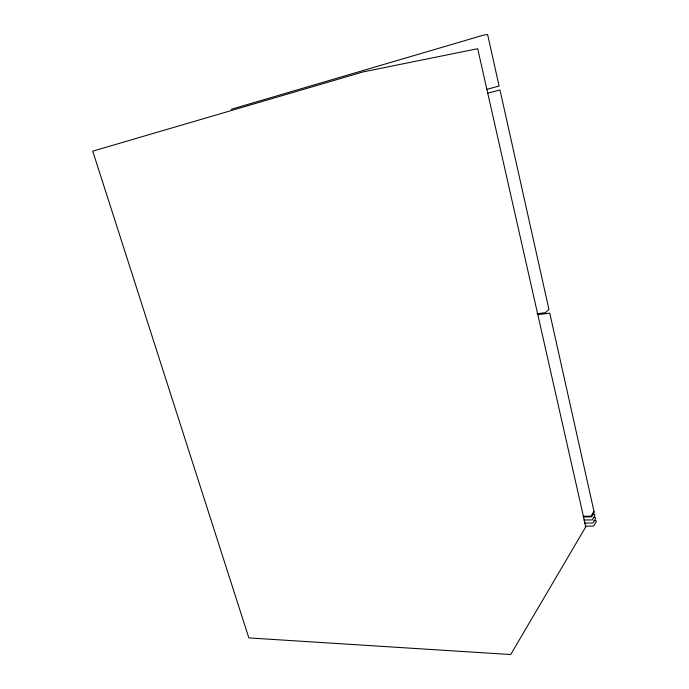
<?xml version="1.0" encoding="UTF-8"?>
<svg xmlns="http://www.w3.org/2000/svg" width="689" height="689" viewBox="0 0 689 689"><rect width="100%" height="100%" fill="white"/><g stroke="black" fill="none" stroke-linecap="round" stroke-linejoin="round"><path stroke-width="1.03" d="M231.151 109.327L483.265 35.199L487.597 34.45L499.094 86.013L486.632 89.441M487.493 93.222L499.981 89.975L548.926 309.387L545.455 312.677L536.929 313.771M538.031 314.658L549.77 313.151L593.961 511.238L591.059 516.164L583.54 516.276M592.531 514.502L594.685 514.468L594.908 515.493L592.333 519.911L583.755 520.023M583.058 516.957L591.636 516.836L594.228 512.427L593.996 511.41M593.212 517.56L595.365 517.525L595.589 518.55L593.022 522.994L584.444 523.08M593.892 520.608L596.045 520.583L596.269 521.599L593.703 526.06L585.099 526.138M585.779 526.852L510.695 654.55L248.841 637.911L92.731 151.167L363.077 71.914L477.692 48.712L585.779 526.852"/></g></svg>
